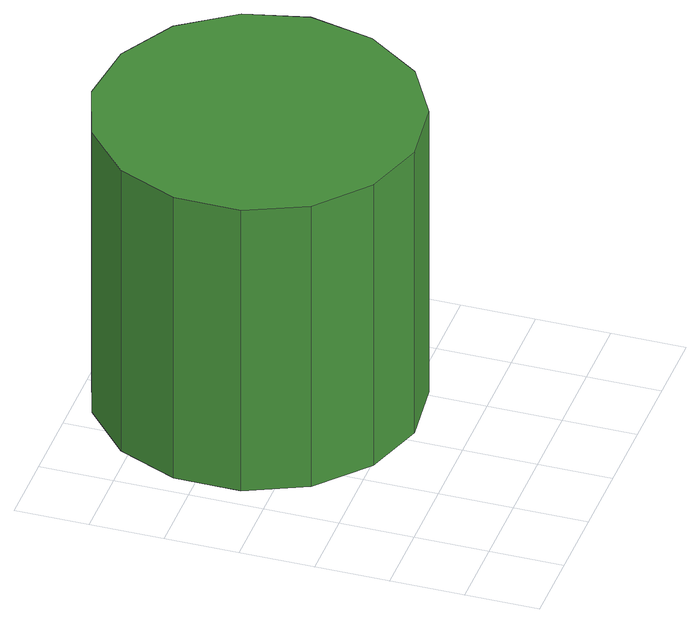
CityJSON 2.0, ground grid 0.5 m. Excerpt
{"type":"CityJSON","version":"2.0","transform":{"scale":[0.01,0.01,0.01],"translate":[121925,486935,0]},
"CityObjects":{
"tree1":{"type":"SolitaryVegetationObject","attributes":{"function":"something"},"geometry":[{"type":"MultiSurface","lod":"1","boundaries":[[[0,1,2,3,4,5,6,7,8,9,10,11,12,13,14]],[[15,16,17,18,19,20,21,22,23,24,25,26,27,28,29]],[[0,29,28,1]],[[1,28,27,2]],[[2,27,26,3]],[[3,26,25,4]],[[4,25,24,5]],[[5,24,23,6]],[[6,23,22,7]],[[7,22,21,8]],[[8,21,20,9]],[[9,20,19,10]],[[10,19,18,11]],[[11,18,17,12]],[[12,17,16,13]],[[13,16,15,14]],[[14,15,29,0]]]}]},
"tree2":{"type":"SolitaryVegetationObject","attributes":{"function":"something"}}
},
"vertices":[
[229,193,239],[219,236,239],[193,273,239],[154,295,239],[109,300,239],[67,286,239],[33,256,239],[15,215,239],[15,170,239],[33,129,239],[67,99,239],[109,85,239],[154,90,239],[193,112,239],[219,149,239],[219,149,21],[193,112,21],[154,90,21],[109,85,21],[67,99,21],[33,129,21],[15,170,21],[15,215,21],[33,256,21],[67,286,21],[109,300,21],[154,295,21],[193,273,21],[219,236,21],[229,193,21]
]}
